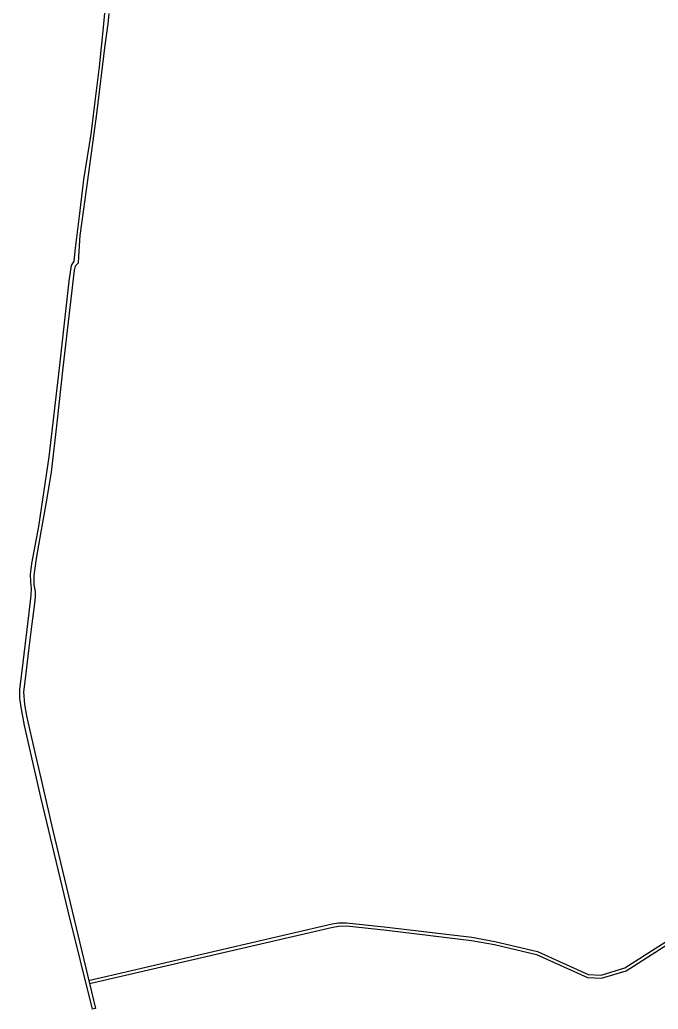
# Model space of a CAD drawing. Header units: millimetres. Extents: x -2529 to 8314, y -4885 to 3935.
# Drawn here: x -1575 to -354, y -2458 to -566 of the extents above; entities that cross this region are included whole.
import ezdxf

# ---------------------------------------------------------------- set-up
doc = ezdxf.new("R2010")
doc.units = ezdxf.units.MM
doc.layers.add('благоустройство_внутридворовые_дороги', color=18, linetype='Continuous', true_color=0x000000)

msp = doc.modelspace()

# ---------------------------------------------------------------- linework, layer by layer
at = {"layer": 'благоустройство_внутридворовые_дороги'}
for points in [[(-1404.8, -553.6), (-1406.4, -573.3), (-1412, -614.2), (-1428.4, -745.8), (-1447.4, -886.5), (-1459.7, -978.4), (-1462.3, -1018.4), (-1463.1, -1031.1), (-1468.6, -1036.6), (-1471, -1044.6), (-1492.3, -1231.5), (-1504.1, -1336.7), (-1514.6, -1430.5), (-1525.3, -1491.5), (-1534.6, -1544.9), (-1543.6, -1596.1), (-1546, -1614.5), (-1547.8, -1628.2), (-1547.8, -1645.4), (-1545.5, -1659.5), (-1545.5, -1669.9), (-1547.5, -1687), (-1551.7, -1721), (-1558.2, -1771.8), (-1564.5, -1826), (-1567.9, -1850.5), (-1566.1, -1875), (-1562.2, -1896.9), (-1545.8, -1966.4), (-1534.8, -2016.1), (-1526, -2052.3), (-1511.4, -2116), (-1430.3, -2456.4), (-1435.5, -2457.6), (-1482.4, -2270), (-1534.5, -2052), (-1565.8, -1915.4), (-1572.3, -1880.1), (-1574.8, -1862.6), (-1574.8, -1845.9), (-1570.7, -1815.9), (-1556.8, -1699.7), (-1552.9, -1665.8), (-1552.6, -1653), (-1553.6, -1640.5), (-1554.3, -1626.5), (-1551.9, -1605.2), (-1538.3, -1534.4), (-1518.4, -1401.3), (-1498.8, -1232.1), (-1480.4, -1065.5), (-1476.2, -1035.8), (-1470.9, -1027.3), (-1468.1, -1002.4), (-1460.5, -941), (-1452.5, -871.1), (-1438.2, -784.2), (-1430.5, -722), (-1422.5, -655.7), (-1414.4, -580.2), (-1412.3, -553.1)], [(-1443.1, -2402.5), (-977.6, -2294.6), (-965.3, -2292.6), (-949.8, -2292.4), (-872, -2300.6), (-710.2, -2320.1), (-666.1, -2328.1), (-584.9, -2347.2), (-487.8, -2391.3), (-463, -2392.2), (-417.9, -2378.4), (-106.8, -2180)], [(-1441.7, -2408.3), (-976.4, -2300.5), (-964.8, -2298.6), (-950.1, -2298.4), (-872.7, -2306.6), (-711.1, -2326.1), (-667.3, -2334), (-586.8, -2352.9), (-489.2, -2397.2), (-462.3, -2398.2), (-415.4, -2383.9), (-100.5, -2182.6)]]:
    msp.add_lwpolyline(points, dxfattribs=at)

doc.saveas('drawing.dxf')
